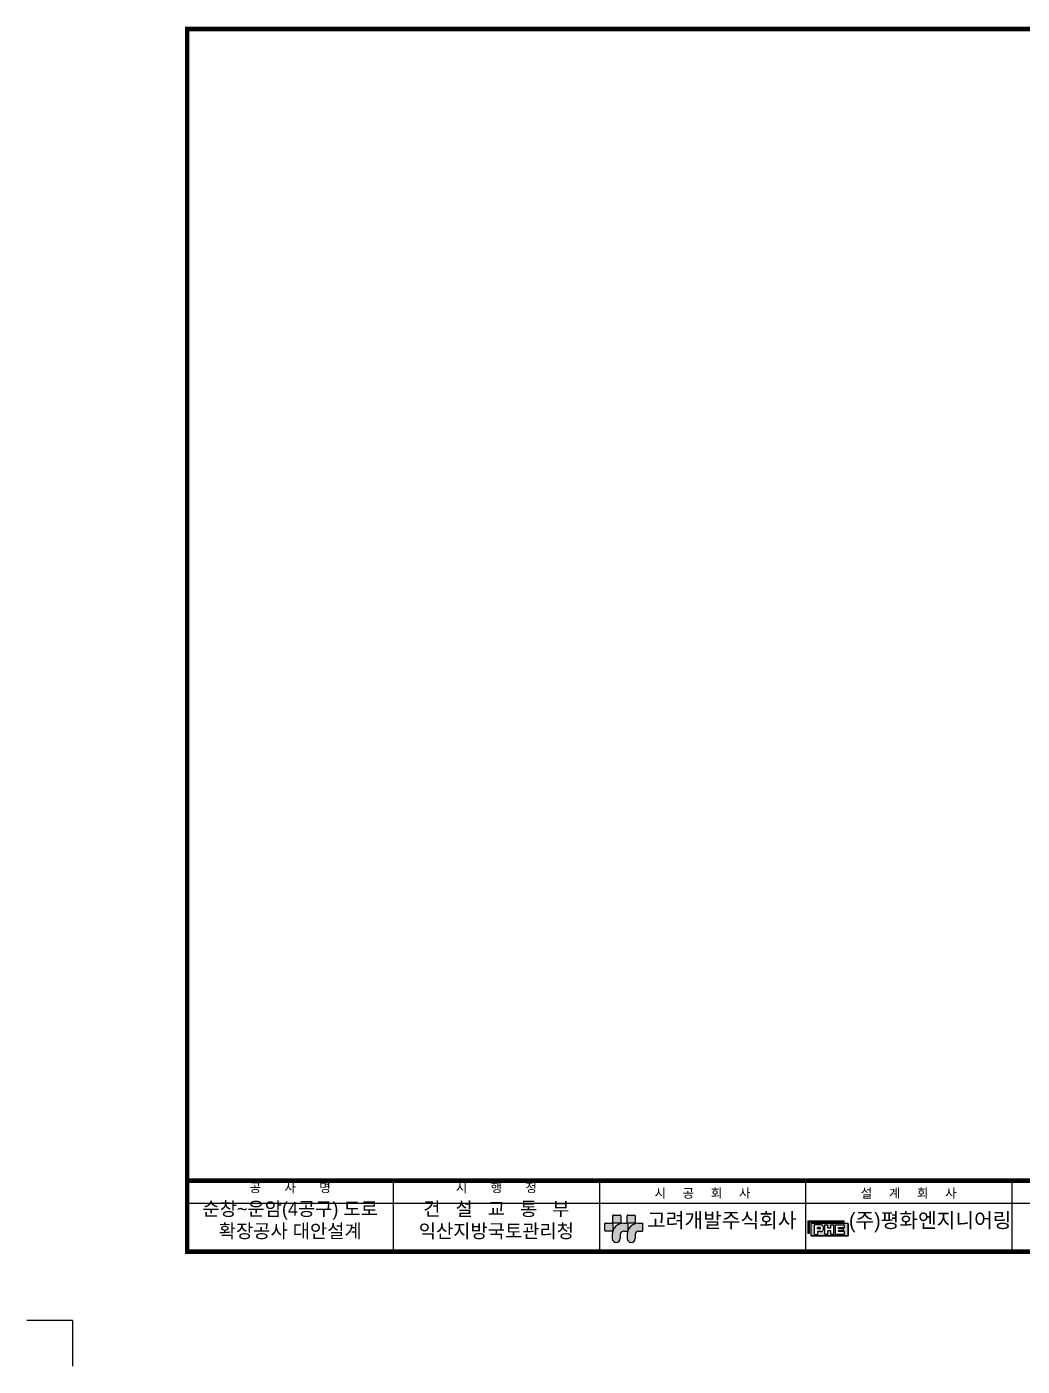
# Model space of a CAD drawing. Extents: x -20 to 861, y -20 to 614.
# Drawn here: x -20 to 415, y -20 to 565 of the extents above; entities that cross this region are included whole.
import ezdxf
from ezdxf.enums import TextEntityAlignment as Align

# ---------------------------------------------------------------- set-up
doc = ezdxf.new("R2010")
doc.units = 0
doc.header["$LTSCALE"] = 500
doc.header["$MEASUREMENT"] = 0
doc.layers.get('0').update_dxf_attribs({"linetype": 'CONTINUOUS'})
doc.layers.add('NOPRINT', color=7, linetype='CONTINUOUS')
doc.styles.add('STYLE2', font='H2HDRM.TTF')

# ---------------------------------------------------------------- blocks, each defined once
blk = doc.blocks.new('$PP')
at = {"layer": 'NOPRINT'}
for q in [(-20, 0), (0, -20)]:
    blk.add_line((0, 0), q, dxfattribs=at)

msp = doc.modelspace()

# ---------------------------------------------------------------- hatches: boundary and pattern name
h = msp.add_hatch(color=256)
h.paths.add_polyline_path([(239.35, 45.75, 0.414214), (239.1, 46), (236.1, 46, 0.414214), (235.85, 45.75), (235.85, 42.85, -0.198912), (235.78, 42.68), (235.68, 42.57, -0.198912), (235.5, 42.5), (232.6, 42.5, 0.414214), (232.35, 42.25), (232.35, 39.25, 0.414214), (232.6, 39), (235.6, 39, 0.414214), (235.85, 39.25), (235.85, 42.15, -0.198912), (235.93, 42.32), (236.03, 42.43, -0.198912), (236.21, 42.5), (239.1, 42.5, 0.414214), (239.35, 42.75)])
h.paths.add_polyline_path([(245.6, 45.75, 0.414214), (245.35, 46), (242.35, 46, 0.414214), (242.1, 45.75), (242.1, 42.85, -0.198912), (242.03, 42.68), (241.93, 42.57, -0.198912), (241.75, 42.5), (240.6, 42.5, 0.414214), (235.63, 37.53), (235.63, 35.78, 1), (239.13, 35.78), (239.13, 37.53, -0.414214), (240.6, 39), (242.35, 39), (242.35, 42.5), (245.35, 42.5, 0.414214), (245.6, 42.75)])
h.paths.add_polyline_path([(248.85, 42.5), (247.1, 42.5, 0.414214), (242.13, 37.53), (242.13, 35.78, 1), (245.63, 35.78), (245.63, 37.53, -0.414214), (247.1, 39), (248.85, 39)])
h = msp.add_hatch(color=7)
h.paths.add_polyline_path([(320.95, 43.55), (320.95, 37.89), (321.6, 37.89), (321.6, 42.95), (336.67, 42.95), (336.67, 43.55)])
h.paths.add_polyline_path([(322.26, 36.99), (338.64, 36.99), (338.64, 42.35), (322.26, 42.35)])
h.paths.add_polyline_path([(323.9, 41.76), (326.52, 41.76), (326.69, 41.72), (326.84, 41.69), (326.97, 41.64), (327.08, 41.6), (327.17, 41.55), (327.26, 41.5), (327.34, 41.44), (327.4, 41.38), (327.47, 41.32), (327.53, 41.25), (327.59, 41.18), (327.65, 41.09), (327.7, 40.99), (327.74, 40.87), (327.79, 40.73), (327.83, 40.57), (327.83, 39.97, -0.083285), (327.72, 39.51, -0.09084), (327.44, 39.13, -0.104065), (327.01, 38.87, -0.115836), (326.52, 38.78), (325.21, 38.78), (325.21, 37.59), (323.9, 37.59)], flags=16)
h.paths.add_polyline_path([(326.52, 40.27), (326.51, 40.31), (326.5, 40.34), (326.48, 40.37), (326.47, 40.4), (326.46, 40.42), (326.44, 40.44), (326.43, 40.46), (326.41, 40.47), (326.39, 40.49), (326.38, 40.5), (326.35, 40.51), (326.33, 40.53), (326.3, 40.54), (326.27, 40.55), (326.23, 40.56), (326.19, 40.57), (325.21, 40.57), (325.21, 39.97), (326.19, 39.97, 0.115836), (326.31, 39.99, 0.104065), (326.42, 40.06, 0.09084), (326.49, 40.15, 0.083285)], flags=17)
h.paths.add_polyline_path([(328.48, 41.76), (329.79, 41.76), (329.79, 40.27), (331.1, 40.27), (331.1, 41.76), (332.41, 41.76), (332.41, 37.59), (331.1, 37.59), (331.1, 39.08), (329.79, 39.08), (329.79, 37.59), (328.48, 37.59)], flags=16)
h.paths.add_polyline_path([(333.07, 41.76), (337, 41.76), (337, 40.57), (334.38, 40.57), (334.38, 40.12), (336.63, 40.12), (336.63, 39.23), (334.38, 39.23), (334.38, 38.78), (337, 38.78), (337, 37.59), (333.07, 37.59)], flags=16)

# ---------------------------------------------------------------- linework, layer by layer
for p, q in [((140, 61), (140, 30)), ((230, 61), (230, 30)), ((320, 61), (320, 30)), ((410, 61), (410, 30)), ((410, 61), (410, 30)), ((808, 51), (50, 51)), ((232.35, 39.25), (232.35, 42.25)), ((232.6, 42.5), (235.5, 42.5)), ((235.68, 42.57), (235.78, 42.68)), ((235.85, 42.85), (235.85, 45.75)), ((235.85, 42.15), (235.85, 39.25)), ((236.03, 42.43), (235.93, 42.32)), ((236.1, 46), (239.1, 46)), ((239.1, 42.5), (236.21, 42.5)), ((239.35, 45.75), (239.35, 42.75)), ((240.6, 42.5), (241.75, 42.5)), ((241.93, 42.57), (242.03, 42.68)), ((242.1, 42.85), (242.1, 45.75)), ((242.35, 46), (245.35, 46)), ((242.35, 42.5), (242.35, 39)), ((245.35, 42.5), (242.35, 42.5)), ((245.6, 45.75), (245.6, 42.75)), ((247.1, 42.5), (248.85, 42.5)), ((248.85, 42.5), (248.85, 39)), ((235.6, 39), (232.6, 39)), ((235.63, 37.53), (235.63, 35.78)), ((239.13, 37.53), (239.13, 35.78)), ((240.6, 39), (242.35, 39)), ((242.13, 37.53), (242.13, 35.78)), ((245.63, 37.53), (245.63, 35.78)), ((247.1, 39), (248.85, 39))]:
    msp.add_line(p, q)
at = {"color": 7}
for p, q in [((320.95, 43.55), (320.95, 37.89)), ((321.6, 42.95), (321.6, 37.89)), ((336.67, 42.95), (321.6, 42.95)), ((322.26, 42.35), (322.26, 36.99)), ((322.26, 42.35), (322.26, 36.99)), ((338.64, 42.35), (322.26, 42.35)), ((338.64, 42.35), (322.26, 42.35)), ((323.9, 37.59), (323.9, 41.76)), ((326.52, 41.76), (323.9, 41.76)), ((328.48, 37.59), (328.48, 41.76)), ((328.48, 41.76), (329.79, 41.76)), ((329.79, 40.27), (329.79, 41.76)), ((331.1, 41.76), (332.41, 41.76)), ((331.1, 40.27), (331.1, 41.76)), ((332.41, 37.59), (332.41, 41.76)), ((333.07, 37.59), (333.07, 41.76)), ((333.07, 41.76), (337, 41.76)), ((336.67, 43.55), (336.67, 42.95)), ((337, 40.57), (337, 41.76)), ((338.64, 42.35), (338.64, 36.99)), ((338.64, 36.99), (338.64, 42.35)), ((321.6, 37.89), (320.95, 37.89)), ((338.64, 36.99), (322.26, 36.99)), ((322.26, 36.99), (338.64, 36.99)), ((323.9, 37.59), (325.21, 37.59)), ((326.19, 40.57), (325.21, 40.57)), ((325.21, 39.97), (325.21, 40.57)), ((326.19, 39.97), (325.21, 39.97)), ((325.21, 38.78), (325.21, 37.59)), ((326.52, 38.78), (325.21, 38.78)), ((327.83, 39.97), (327.83, 40.57)), ((329.79, 37.59), (328.48, 37.59)), ((331.1, 40.27), (329.79, 40.27)), ((329.79, 37.59), (329.79, 39.08)), ((331.1, 39.08), (329.79, 39.08)), ((331.1, 37.59), (331.1, 39.08)), ((332.41, 37.59), (331.1, 37.59)), ((337, 37.59), (333.07, 37.59)), ((334.38, 40.12), (334.38, 40.57)), ((334.38, 40.57), (337, 40.57)), ((336.63, 40.12), (334.38, 40.12)), ((334.38, 38.78), (334.38, 39.23)), ((336.63, 39.23), (334.38, 39.23)), ((337, 38.78), (334.38, 38.78)), ((336.63, 39.23), (336.63, 40.12)), ((337, 37.59), (337, 38.78))]:
    msp.add_line(p, q, dxfattribs=at)
at = {"const_width": 2}
msp.add_lwpolyline([(50, 30), (808, 30), (808, 564), (50, 564)], close=True, dxfattribs=at)
msp.add_lwpolyline([(808, 61), (50, 61)], dxfattribs=at)
at = {"color": 7}
for points in [[(320.95, 43.55), (336.67, 43.55)], [(327.83, 40.57), (327.79, 40.73), (327.74, 40.87), (327.7, 40.99), (327.65, 41.09), (327.59, 41.18), (327.53, 41.25), (327.47, 41.32), (327.4, 41.38), (327.34, 41.44), (327.26, 41.5), (327.17, 41.55), (327.08, 41.6), (326.97, 41.64), (326.84, 41.69), (326.69, 41.72), (326.52, 41.76)], [(326.52, 40.27), (326.51, 40.31), (326.5, 40.34), (326.48, 40.37), (326.47, 40.4), (326.46, 40.42), (326.44, 40.44), (326.43, 40.46), (326.41, 40.47), (326.39, 40.49), (326.38, 40.5), (326.35, 40.51), (326.33, 40.53), (326.3, 40.54), (326.27, 40.55), (326.23, 40.56), (326.19, 40.57)]]:
    msp.add_lwpolyline(points, dxfattribs=at)
msp.add_lwpolyline([(338.64, 36.99), (338.64, 42.35), (322.26, 42.35), (322.26, 36.99)], close=True, dxfattribs=at)
for points in [[(326.19, 39.97, 0.115836), (326.31, 39.99, 0.104065), (326.42, 40.06, 0.09084), (326.49, 40.15, 0.083285), (326.52, 40.27, 0.083285)], [(326.52, 38.78, 0.115836), (327.01, 38.87, 0.104065), (327.44, 39.13, 0.09084), (327.72, 39.51, 0.083285), (327.83, 39.97, 0.083285)]]:
    msp.add_lwpolyline(points, format="xyb", dxfattribs=at)
for centre, radius, start, end in [((232.6, 42.25), 0.25, 90, 180), ((235.5, 42.75), 0.25, 270, 315), ((240.6, 37.53), 4.97, 90, 180), ((235.6, 42.85), 0.25, 315, 0), ((236.1, 45.75), 0.25, 90, 180), ((236.1, 42.15), 0.25, 135, 180), ((236.21, 42.25), 0.25, 90, 135), ((239.1, 45.75), 0.25, 0, 90), ((239.1, 42.75), 0.25, 270, 0), ((241.75, 42.75), 0.25, 270, 315), ((241.85, 42.85), 0.25, 315, 0), ((242.35, 45.75), 0.25, 90, 180), ((247.1, 37.53), 4.97, 90, 180), ((245.35, 45.75), 0.25, 0, 90), ((245.35, 42.75), 0.25, 270, 0), ((232.6, 39.25), 0.25, 180, 270), ((235.6, 39.25), 0.25, 270, 0), ((237.38, 35.78), 1.75, 180, 360), ((240.6, 37.53), 1.47, 90, 180), ((243.88, 35.78), 1.75, 180, 360), ((247.1, 37.53), 1.47, 90, 180)]:
    msp.add_arc(centre, radius, start, end)

# ---------------------------------------------------------------- block references
msp.add_blockref('$PP', (0, 0))

# ---------------------------------------------------------------- texts
at = {"style": 'STYLE2'}
for s, height, p in [('공       사       명', 4, (95, 56)), ('시       행       청', 4, (185, 56)), ('시     공     회     사', 4, (275, 53.57)), ('설     계     회     사', 4, (365, 53.57)), ('순창~운암(4공구) 도로', 6, (95, 45.75)), ('건   설   교   통   부', 6, (185, 45.75)), ('고려개발주식회사', 6.5, (283.44, 40.5)), ('(주)평화엔지니어링', 6.5, (374.43, 40.5)), ('확장공사 대안설계', 6, (95, 36.05)), ('익산지방국토관리청', 6, (185, 36.05))]:
    msp.add_text(s, height=height, dxfattribs=at).set_placement(p, align=Align.CENTER)

doc.saveas('drawing.dxf')
